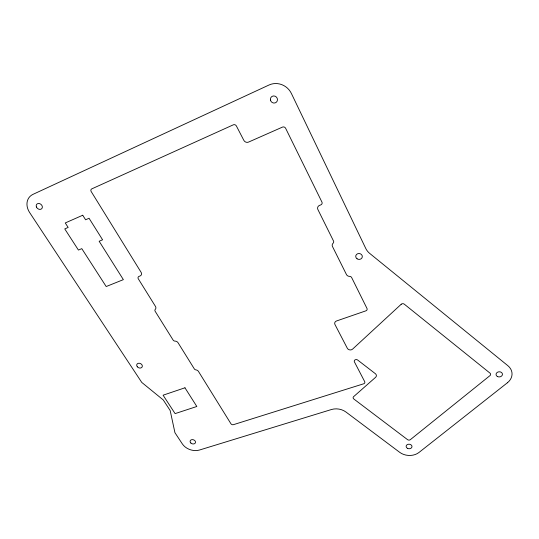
<?xml version="1.0" encoding="UTF-8"?>
<svg xmlns="http://www.w3.org/2000/svg" width="539" height="539" viewBox="0 0 539 539"><rect width="100%" height="100%" fill="white"/><g stroke="black" fill="none" stroke-linecap="round" stroke-linejoin="round"><path stroke-width="0.81" d="M401.198 304.265L352.553 349.151A3.146 2.634 8.4 0 1 347.318 348.261L334.962 324.512A3.194 2.715 9.7 0 1 336.531 320.974L365.853 310.848A2.163 1.86 6.5 0 0 366.978 308.429L351.671 277.592A2.203 1.934 8.2 0 0 349.582 276.372A3.315 2.924 8.2 0 1 346.456 274.546L332.496 246.539A3.362 3.025 10.5 0 1 333.102 243.217A2.244 2.021 11.2 0 0 333.506 240.994L317.895 209.543A3.429 3.16 14.2 0 1 319.539 205.379L320.833 204.867A2.297 2.122 14.8 0 0 321.931 202.071L285.643 128.309A2.405 2.284 35.2 0 0 282.463 127.11L248.526 142.094A3.584 3.328 38 0 1 243.823 140.322L236.405 126.005A2.372 2.196 41.8 0 0 233.299 124.832L91.798 188.866A2.264 1.88 39.5 0 0 91.192 191.547L141.097 272.316A3.221 2.655 30.4 0 1 140.079 275.975L138.988 276.413A2.136 1.758 30 0 0 138.314 278.838L155.468 306.421A3.133 2.56 27.3 0 1 155.286 309.352A2.082 1.705 26.8 0 0 155.171 311.306L173.086 340.028A2.041 1.651 24 0 0 175.081 341.12A3.052 2.459 23.8 0 1 178.072 342.764L194.296 368.851A2.001 1.597 21.3 0 0 195.974 369.895A2.991 2.385 21.1 0 1 198.493 371.465L230.921 423.735A1.927 1.496 17.1 0 0 233.488 424.658L363.63 383.808A2.055 1.678 7.4 0 0 364.694 381.639L354.426 361.918A2.082 1.725 7.9 0 1 355.093 359.857A2.082 1.725 7.9 0 1 357.694 360.059L375.36 373.689A3.106 2.547 6.5 0 1 375.602 377.3L353.611 396.664A2.028 1.63 8.2 0 0 353.813 398.981L407.538 439.642A2.001 1.556 4.6 0 0 410.368 439.649L489.985 375.609A2.169 1.745 -2.9 0 0 490.018 373.143L404.311 304.191A2.196 1.886 2.1 0 0 401.198 304.265M507.408 382.764L418.998 452.457A13.744 10.639 4.7 0 1 399.702 452.329L346.018 412.065A13.677 10.814 9.6 0 0 331.438 409.525L199.551 450.011A13.017 9.857 19.1 0 1 182.31 443.866L174.939 432.696L170.176 410.529L163.263 399.951L141.764 382.427L29.645 212.561A15.624 12.525 39.5 0 1 33.007 194.35L269.028 85A16.958 16.183 46.1 0 1 291.41 93.51L365.772 248.472A15.665 14.088 3 0 0 369.714 253.418L507.866 365.698A14.998 12.026 -3.6 0 1 507.408 382.764M82.736 215.236L65.259 222.951L68.15 227.438L64.761 228.92L78.431 250.076L81.793 248.641L106.19 286.539L123.37 279.64L99.156 241.263L102.592 239.801L89.056 218.261L85.6 219.784L82.736 215.236M184.951 387.797L163.088 395.195L175.094 413.615L196.823 406.494L184.951 387.797M137.31 366.796A2.944 2.304 24.9 0 0 142.161 366.931A2.944 2.304 24.9 0 0 139.075 363.225A2.944 2.304 24.9 0 0 137.31 366.796M190.867 443.038A2.783 2.109 19.1 0 0 195.428 442.735A2.783 2.109 19.1 0 0 192.12 439.608A2.783 2.109 19.1 0 0 190.867 443.038M407.403 448.3A2.944 2.277 4.7 0 0 411.991 446.743A2.944 2.277 4.7 0 0 407.787 444.379A2.944 2.277 4.7 0 0 407.403 448.3M497.652 376.633A3.214 2.58 -3.7 0 0 502.463 374.275A3.214 2.58 -3.7 0 0 497.632 372.166A3.214 2.58 -3.7 0 0 497.652 376.633M357.067 258.794A3.308 2.951 6.7 0 0 362.309 256.867A3.308 2.951 6.7 0 0 357.701 253.721A3.308 2.951 6.7 0 0 357.067 258.794M270.457 100.052A3.638 3.463 46.6 0 0 276.285 102.275A3.638 3.463 46.6 0 0 275.045 96.185A3.638 3.463 46.6 0 0 270.457 100.052M36.443 207.03A3.349 2.682 39.6 0 0 41.779 208.66A3.349 2.682 39.6 0 0 39.603 203.621A3.349 2.682 39.6 0 0 36.443 207.03"/></g></svg>
